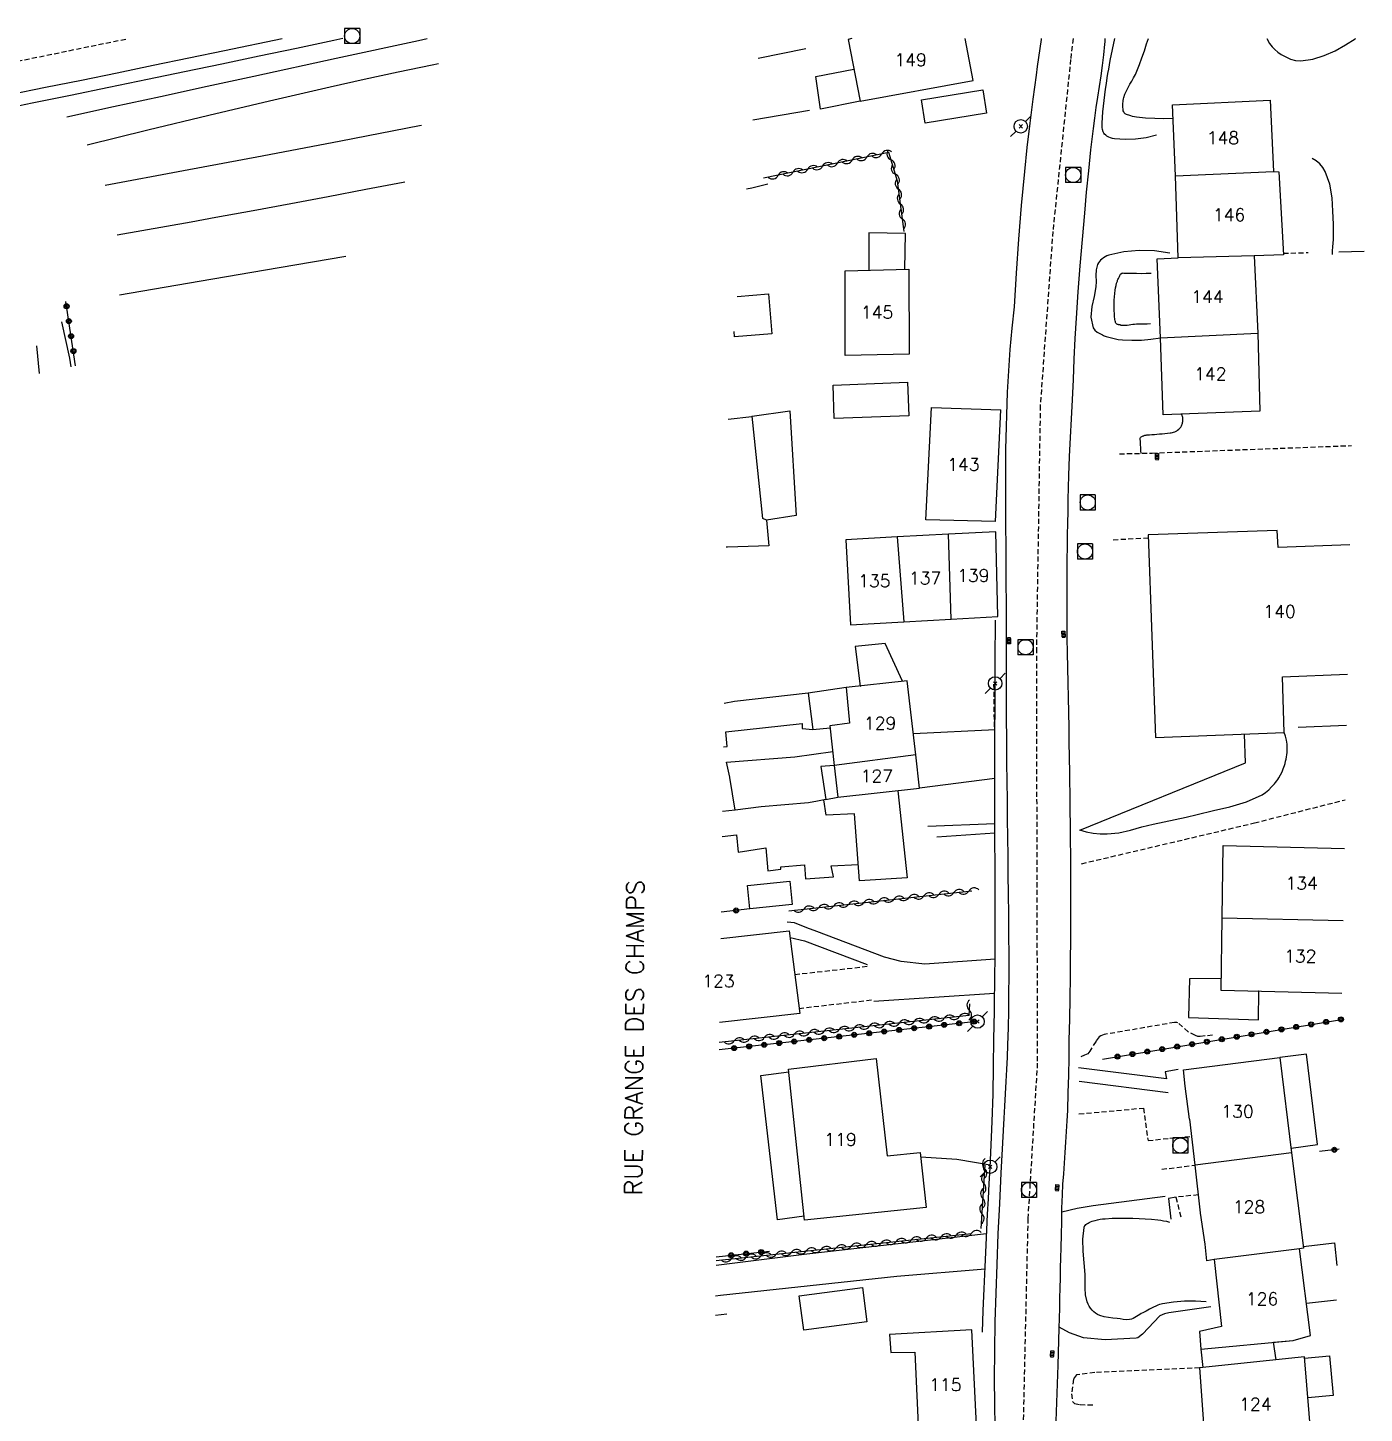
# Model space of a CAD drawing. Header units: millimetres. Extents: x 149999 to 151001, y 153000 to 154001.
# Drawn here: x 150157 to 150289.8, y 153863.5 to 154001.1 of the extents above; entities that cross this region are included whole.
import ezdxf
from ezdxf.enums import TextEntityAlignment as Align

# ---------------------------------------------------------------- set-up
doc = ezdxf.new("R2010")
doc.units = ezdxf.units.MM
doc.linetypes.add('DASHED', pattern=[0.75, 0.5, -0.25])
doc.layers.get('0').update_dxf_attribs({"linetype": 'CONTINUOUS'})
for name, color, linetype in [('W0001', 6, 'DASHED'), ('W0008', 7, 'CONTINUOUS'), ('W0014', 7, 'CONTINUOUS'), ('W0017', 7, 'CONTINUOUS'), ('W0101', 7, 'CONTINUOUS'), ('W0104', 1, 'CONTINUOUS'), ('W0105', 7, 'CONTINUOUS'), ('W0112', 1, 'DASHED'), ('W0211', 2, 'CONTINUOUS'), ('W0214', 2, 'CONTINUOUS'), ('W0310', 3, 'CONTINUOUS'), ('W0323', 7, 'CONTINUOUS'), ('W0333', 7, 'CONTINUOUS'), ('W0401', 7, 'CONTINUOUS'), ('W0420', 7, 'CONTINUOUS'), ('W0473', 7, 'CONTINUOUS'), ('W0989', 7, 'CONTINUOUS'), ('W0991', 7, 'CONTINUOUS'), ('W1102', 7, 'CONTINUOUS')]:
    doc.layers.add(name, color=color, linetype=linetype)
doc.styles.get("Standard").update_dxf_attribs({"font": 'romans.shx', "width": 0.85})

# ---------------------------------------------------------------- blocks, each defined once
blk = doc.blocks.new('T420')
for p, q in [((0.75, 0.75), (-0.75, 0.75)), ((-0.75, 0.75), (-0.75, -0.75)), ((0.75, 0.75), (0.75, -0.75)), ((0.75, -0.75), (-0.75, -0.75))]:
    blk.add_line(p, q)
blk.add_ellipse((0, 0), major_axis=(-0.53, 0.53), ratio=1, start_param=3.926991, end_param=10.210176)
blk = doc.blocks.new('T473')
for p, q in [((-0.166667, 0.166667), (0.166667, -0.166667)), ((-0.166667, -0.166667), (0.166667, 0.166667)), ((0.500001, 0.500001), (1.000002, 1.000002)), ((-1.000002, -1.000002), (-0.500001, -0.500001))]:
    blk.add_line(p, q)
blk.add_ellipse((0, 0), major_axis=(0.471405, 0.471405), ratio=1, start_param=5.4977871438, end_param=11.780972451)
blk = doc.blocks.new('T401')
for p, q in [((-0.3, 0.3), (0, 0.3)), ((-0.3, -0.25), (-0.3, 0.3)), ((-0.3, 0.15), (0, 0.15)), ((-0.3, 0), (0, 0)), ((0, 0.3), (0, -0.25)), ((-0.3, -0.15), (0, -0.15)), ((-0.3, -0.25), (-0.3, -0.3)), ((-0.3, -0.3), (0, -0.3)), ((0, -0.3), (0, -0.25))]:
    blk.add_line(p, q)
blk = doc.blocks.new('t323o')
at = {"color": 0, "linetype": 'Continuous'}
for radius in [0.25, 0.15]:
    blk.add_circle((0, 0), radius, dxfattribs=at)
blk = doc.blocks.new('t310o')
at = {"color": 0, "linetype": 'Continuous'}
for centre, start, end in [((-0.5, 0.38), 216.8699, 323.1304), ((0.5, -0.37), 36.8699, 143.1303)]:
    blk.add_arc(centre, 0.625, start, end, dxfattribs=at)

msp = doc.modelspace()

# ---------------------------------------------------------------- linework, layer by layer
at = {"layer": 'W0001'}
for points in [[(150014, 153976.47), (150016.12, 153976.41), (150034.14, 153975.67), (150049.52, 153976.25), (150069.88, 153979.85), (150093.01, 153984.76), (150112.39, 153988.92), (150144.2, 153995.35), (150166.94, 154000)], [(150260.86, 154000), (150260.62, 153997.94), (150258.85, 153980.85), (150257.6, 153963.55), (150257.22, 153939.45), (150257.26, 153914.69), (150257.31, 153898.25), (150256.37, 153882.82), (150255.79, 153857.47), (150255.18, 153814.61)]]:
    msp.add_lwpolyline(points, dxfattribs=at)
at = {"layer": 'W0008'}
for points in [[(150259.1, 153860.84), (150259.24, 153864.54), (150259.37, 153868.23), (150259.48, 153871.92), (150259.51, 153872.92), (150259.54, 153873.91), (150259.56, 153874.91), (150259.58, 153875.9), (150259.6, 153876.9), (150259.62, 153877.89), (150259.64, 153878.89), (150259.67, 153879.88), (150259.7, 153881.2), (150259.73, 153882.52), (150259.76, 153883.84), (150259.81, 153885.16), (150259.86, 153886.21), (150259.93, 153887.26), (150260, 153888.31), (150260.07, 153889.36), (150260.15, 153890.4), (150260.22, 153891.45), (150260.28, 153892.5), (150260.33, 153893.55), (150260.39, 153895.29), (150260.43, 153897.03), (150260.46, 153898.77), (150260.49, 153900.51), (150260.53, 153902.61), (150260.57, 153904.71), (150260.6, 153906.8), (150260.62, 153908.9), (150260.63, 153910.06), (150260.63, 153911.21), (150260.64, 153912.37), (150260.64, 153913.52), (150260.64, 153914.68), (150260.64, 153915.83), (150260.64, 153916.98), (150260.64, 153918.14), (150260.61, 153921.13), (150260.58, 153924.13), (150260.54, 153927.12), (150260.49, 153930.12), (150260.47, 153931.59), (150260.44, 153933.07), (150260.41, 153934.55), (150260.38, 153936.03), (150260.34, 153937.51), (150260.32, 153938.98), (150260.29, 153940.46), (150260.27, 153941.94), (150260.26, 153943.23), (150260.26, 153944.53), (150260.26, 153945.82), (150260.27, 153947.12), (150260.28, 153948.3), (150260.3, 153949.49), (150260.31, 153950.67), (150260.33, 153951.86), (150260.36, 153953.04), (150260.39, 153954.23), (150260.42, 153955.41), (150260.45, 153956.6), (150260.52, 153958.48), (150260.61, 153960.37), (150260.7, 153962.25), (150260.79, 153964.14), (150260.89, 153966.16), (150260.98, 153968.18), (150261.08, 153970.21), (150261.2, 153972.23), (150261.38, 153974.84), (150261.58, 153977.45), (150261.79, 153980.05), (150262.02, 153982.66), (150262.21, 153984.76), (150262.42, 153986.86), (150262.64, 153988.96), (150262.88, 153991.06), (150263.01, 153992.11), (150263.16, 153993.16), (150263.32, 153994.2), (150263.48, 153995.25), (150263.64, 153996.29), (150263.79, 153997.34), (150263.92, 153998.39), (150264.02, 153999.45), (150264.04, 153999.67), (150264.05, 153999.89), (150264.05, 154000)], [(150257.19, 153996.37), (150256.85, 153993.98), (150256.55, 153991.59), (150256.27, 153989.19), (150256.02, 153986.79), (150255.71, 153983.44), (150255.44, 153980.08), (150255.21, 153976.72), (150255.01, 153973.36)]]:
    msp.add_lwpolyline(points, dxfattribs=at)
at = {"layer": 'W0014'}
for points in [[(150188.32, 154000), (150187.42, 153999.81), (150183.71, 153999.03), (150180, 153998.26), (150176.3, 153997.48), (150172.59, 153996.71), (150168.89, 153995.94), (150165.07, 153995.15), (150161.26, 153994.36), (150157.44, 153993.58), (150153.63, 153992.79), (150149.81, 153992.01), (150146, 153991.23), (150142.18, 153990.44), (150138.37, 153989.64), (150132.47, 153988.41), (150126.58, 153987.17), (150120.68, 153985.92), (150114.79, 153984.68), (150110.49, 153983.77), (150106.2, 153982.86), (150101.91, 153981.95), (150097.61, 153981.05)], [(150097.79, 153982.49), (150103.41, 153983.66), (150109.03, 153984.82), (150114.65, 153985.99), (150120.26, 153987.16), (150123.75, 153987.89), (150127.23, 153988.61), (150130.71, 153989.34), (150134.19, 153990.07), (150137.67, 153990.8), (150141.15, 153991.52), (150144.64, 153992.25), (150148.12, 153992.97), (150151.67, 153993.71), (150155.23, 153994.44), (150158.78, 153995.17), (150162.34, 153995.89), (150165.89, 153996.62), (150169.45, 153997.35), (150173, 153998.08), (150176.55, 153998.82), (150182.27, 154000)], [(150257.7, 154000), (150257.68, 153999.91), (150257.56, 153999.02), (150257.44, 153998.14), (150257.31, 153997.25), (150257.19, 153996.37)], [(150255.01, 153973.36), (150254.78, 153971.25), (150254.59, 153969.13), (150254.44, 153967.01), (150254.32, 153964.88), (150254.16, 153959.18), (150254.14, 153953.47), (150254.18, 153947.77), (150254.2, 153942.07), (150254.2, 153939.04), (150254.2, 153936), (150254.22, 153932.97), (150254.24, 153929.94), (150254.26, 153928.08), (150254.27, 153926.22), (150254.3, 153924.36), (150254.32, 153922.5), (150254.34, 153920.65), (150254.37, 153918.79), (150254.39, 153916.93), (150254.41, 153915.07), (150254.43, 153913.02), (150254.46, 153910.98), (150254.48, 153908.93), (150254.48, 153906.88), (150254.46, 153905.17), (150254.44, 153903.47), (150254.4, 153901.76), (150254.35, 153900.05), (150254.3, 153898.83), (150254.25, 153897.62), (150254.18, 153896.41), (150254.12, 153895.19), (150254.05, 153893.98), (150253.98, 153892.77), (150253.91, 153891.55), (150253.85, 153890.34), (150253.7, 153887.32), (150253.55, 153884.3), (150253.4, 153881.27), (150253.29, 153878.25), (150253.19, 153875.4), (150253.1, 153872.54), (150253.05, 153869.69), (150253.02, 153866.84), (150253.04, 153864.44), (150253.08, 153862.04)], [(150251.86, 153871.51), (150251.94, 153873.67), (150252.03, 153875.83), (150252.12, 153878), (150252.22, 153880.16), (150252.29, 153881.69), (150252.37, 153883.23), (150252.45, 153884.76), (150252.54, 153886.29), (150252.62, 153887.83), (150252.7, 153889.36), (150252.77, 153890.9), (150252.83, 153892.43), (150252.91, 153895.16), (150252.96, 153897.9), (150253, 153900.63), (150253.04, 153903.36), (150253.06, 153904.16), (150253.07, 153904.96), (150253.08, 153905.76), (150253.09, 153906.56), (150253.1, 153907.37), (150253.11, 153908.17), (150253.11, 153908.97), (150253.12, 153909.77), (150253.12, 153911.85), (150253.12, 153913.93), (150253.12, 153916.01), (150253.11, 153918.09), (150253.1, 153920.17), (150253.09, 153922.25), (150253.08, 153924.33), (150253.08, 153926.41), (150253.09, 153930.37), (150253.11, 153934.32), (150253.13, 153938.28), (150253.16, 153942.23)]]:
    msp.add_lwpolyline(points, dxfattribs=at)
at = {"layer": 'W0017'}
for points in [[(150253.11, 153931.35), (150245, 153930.96)], [(150261.55, 153921.39), (150277.99, 153928.06), (150277.91, 153930.93)], [(150253.08, 153926.5), (150245.59, 153925.54)], [(150246.42, 153921.77), (150253.08, 153922.05)], [(150253.08, 153921.08), (150247.32, 153920.69)], [(150253.11, 153908.56), (150246.13, 153908.06), (150243.77, 153908.32), (150242.13, 153908.76), (150235.4, 153911.33), (150234.4, 153911.68), (150233.17, 153912.16), (150232.47, 153912.25)], [(150232.74, 153910.72), (150234.18, 153910.4), (150240.39, 153908.04)], [(150241.06, 153904.38), (150253.07, 153905.19)], [(150271.3, 153897.61), (150270.01, 153897.36), (150270.15, 153896.68), (150261.39, 153897.76)], [(150261.47, 153896.46), (150270.32, 153895.33)], [(150252.63, 153888.1), (150249.3, 153888.68), (150245.73, 153888.9)], [(150270.02, 153884.98), (150262.85, 153884.06), (150261.28, 153883.8), (150259.76, 153883.43)], [(150225.39, 153878.17), (150234.4, 153879.29), (150252.27, 153881.32)], [(150252.12, 153877.79), (150243.35, 153877.04), (150225.83, 153875.17), (150225.34, 153875.11)], [(150274.54, 153874.05), (150270.37, 153873.45), (150269.96, 153873.34), (150269.47, 153873.14), (150267.75, 153871.31), (150267.3, 153870.95), (150267.12, 153870.91), (150264.04, 153870.77), (150261.9, 153870.97), (150260.51, 153871.45), (150259.49, 153872.02)]]:
    msp.add_lwpolyline(points, dxfattribs=at)
at = {"layer": 'W0101'}
for points in [[(150238.87, 154000), (150238.52, 153999.93), (150239.72, 153993.78)], [(150250.93, 153995.83), (150250.13, 154000)], [(150239.72, 153993.78), (150250.93, 153995.83)], [(150271.04, 153986.39), (150270.75, 153993.41), (150280.44, 153993.9), (150280.77, 153986.79)], [(150281.31, 153986.78), (150281.76, 153978.53), (150278.85, 153978.44)], [(150280.77, 153986.79), (150281.31, 153986.78)], [(150271.32, 153978.22), (150271.04, 153986.39)], [(150278.85, 153978.44), (150279.21, 153970.75)], [(150269.54, 153970.29), (150269.22, 153978.12), (150271.32, 153978.22)], [(150269.81, 153962.64), (150269.54, 153970.29)], [(150279.21, 153970.75), (150279.43, 153963.01), (150269.81, 153962.64)], [(150253.15, 153952.03), (150246.22, 153952.19), (150246.81, 153963.37), (150253.67, 153963.13)], [(150253.15, 153952.03), (150253.67, 153963.13)], [(150253.19, 153951.02), (150248.47, 153950.77)], [(150253.4, 153942.6), (150253.19, 153951.02)], [(150288.36, 153949.72), (150281.24, 153949.46), (150281.15, 153951.15), (150268.33, 153950.72)], [(150243.38, 153950.5), (150238.29, 153950.22), (150238.74, 153941.79), (150244.06, 153942.08)], [(150248.47, 153950.77), (150243.38, 153950.5)], [(150268.33, 153950.72), (150269.05, 153930.6), (150281.85, 153931.08), (150281.66, 153936.62), (150288.13, 153936.86)], [(150244.06, 153942.08), (150248.75, 153942.34)], [(150248.75, 153942.34), (150253.4, 153942.6)], [(150245.25, 153928.86), (150244.37, 153936.21), (150238.33, 153935.54)], [(150238.33, 153935.54), (150238.66, 153932.02), (150236.71, 153931.73), (150237.14, 153927.79)], [(150237.14, 153927.79), (150237.48, 153924.65)], [(150245.59, 153925.54), (150245.25, 153928.86)], [(150245.25, 153928.86), (150245.25, 153928.86)], [(150237.48, 153924.65), (150245.59, 153925.54)], [(150275.67, 153912.66), (150275.77, 153919.86), (150287.82, 153919.57)], [(150275.56, 153905.47), (150275.67, 153912.66)], [(150225.85, 153910.63), (150232.65, 153911.37), (150233.71, 153903.18)], [(150287.57, 153905.17), (150275.56, 153905.47)], [(150233.71, 153903.18), (150225.73, 153902.27)], [(150272.98, 153888.09), (150272.45, 153892.69), (150272.43, 153892.69), (150272.01, 153895.96), (150271.84, 153897.56), (150281.4, 153898.8)], [(150281.4, 153898.8), (150282.57, 153889.33)], [(150282.57, 153889.33), (150283.75, 153879.85), (150283.36, 153879.8)], [(150274.15, 153878.62), (150273.98, 153880.25), (150273.53, 153883.35), (150273.53, 153883.36), (150272.98, 153888.09)], [(150282.72, 153870.69), (150284.45, 153871.19), (150283.36, 153879.8), (150283.35, 153879.8)], [(150274.89, 153878.72), (150274.89, 153878.72), (150275.6, 153872.08), (150273.42, 153871.58), (150273.55, 153869.84)], [(150274.89, 153878.72), (150274.15, 153878.62)], [(150250.81, 153871.74), (150242.62, 153871.28), (150242.77, 153869.51), (150245.13, 153869.53), (150245.53, 153860.86), (150251.31, 153861.59)], [(150251.31, 153861.59), (150250.81, 153871.74)], [(150273.55, 153869.84), (150282.72, 153870.69)]]:
    msp.add_lwpolyline(points, dxfattribs=at)
for points in [[(150238.21, 153976.95), (150244.53, 153977.1), (150244.57, 153968.66), (150238.23, 153968.54)], [(150246.27, 153883.9), (150234.18, 153882.64), (150232.58, 153897.64), (150241.29, 153898.69), (150242.39, 153889.04), (150245.68, 153889.38)], [(150274.03, 153859.65), (150284.56, 153860.64), (150283.85, 153869.07), (150273.43, 153867.98)]]:
    msp.add_lwpolyline(points, close=True, dxfattribs=at)
at = {"layer": 'W0104'}
for points in [[(150239.72, 153993.78), (150239.72, 153993.79), (150235.78, 153993.01), (150235.31, 153996.23), (150239.09, 153996.98)], [(150244.14, 153977.09), (150244.15, 153977.09), (150244.2, 153980.65), (150240.56, 153980.72), (150240.58, 153977.01), (150240.58, 153977.01)], [(150230.61, 153974.64), (150230.93, 153970.68), (150227.23, 153970.38), (150227.19, 153970.92)], [(150227.49, 153974.38), (150230.61, 153974.64)], [(150228.99, 153962.49), (150232.72, 153963.02), (150233.35, 153952.65), (150230.4, 153952.16), (150230.64, 153949.61), (150226.52, 153949.5), (150226.4, 153949.48)], [(150226.58, 153962.21), (150228.95, 153962.48), (150228.99, 153962.49)], [(150230.4, 153952.16), (150230.05, 153952.34), (150228.99, 153962.49)], [(150243.93, 153936.16), (150243.93, 153936.17), (150242.18, 153939.91), (150239.21, 153939.61), (150239.72, 153935.7), (150239.73, 153935.7)], [(150234.53, 153934.98), (150234.53, 153934.98), (150227.22, 153934.15), (150226.18, 153933.97)], [(150238.33, 153935.54), (150238.33, 153935.54), (150234.53, 153934.98), (150235, 153931.38)], [(150226.12, 153929.66), (150226.49, 153929.7), (150226.37, 153931.14), (150233.93, 153931.96), (150233.96, 153931.49), (150235, 153931.38)], [(150235, 153931.38), (150236.73, 153931.54), (150236.73, 153931.53)], [(150227.29, 153923.37), (150226.75, 153926.62), (150226.76, 153926.63), (150226.43, 153928.13), (150233.21, 153928.65), (150236.99, 153929.19), (150236.99, 153929.18)], [(150237.14, 153927.79), (150235.81, 153927.72), (150236.29, 153924.43), (150237.48, 153924.65)], [(150243.42, 153925.3), (150243.44, 153925.28), (150244.38, 153916.65), (150239.64, 153916.35), (150239.16, 153923.01)], [(150227.29, 153923.37), (150227.3, 153923.37), (150226.03, 153923.24)], [(150236.29, 153924.43), (150236.29, 153924.43), (150235.48, 153924.25), (150234.56, 153924.08), (150229.88, 153923.71), (150227.29, 153923.37)], [(150239.16, 153923.01), (150236.33, 153922.88), (150236.09, 153924.38), (150236.09, 153924.38)], [(150225.99, 153920.75), (150227.42, 153920.93), (150227.58, 153919.18), (150230.35, 153919.63), (150230.54, 153917.35), (150231.84, 153917.52), (150231.83, 153917.73), (150234.17, 153917.93), (150234.29, 153916.55), (150237.06, 153916.74), (150236.82, 153917.83), (150239.52, 153917.98)], [(150275.58, 153906.65), (150275.57, 153906.66), (150272.43, 153906.61), (150272.33, 153902.76), (150279.28, 153902.54), (150279.31, 153905.38), (150279.3, 153905.38)], [(150282.52, 153889.79), (150282.52, 153889.79), (150285.14, 153890.16), (150284.05, 153899.13), (150281.4, 153898.8)], [(150283.73, 153880.02), (150283.73, 153880.02), (150286.85, 153880.4), (150287.08, 153878.15)], [(150287.02, 153874.71), (150284.04, 153874.36)], [(150273.55, 153869.84), (150273.75, 153868.01)], [(150281.05, 153868.77), (150281.05, 153868.77), (150280.77, 153870.51), (150282.72, 153870.69)], [(150283.86, 153868.95), (150283.86, 153868.94), (150286.35, 153869.18), (150286.69, 153865.23), (150284.19, 153865.01), (150284.19, 153865.01)]]:
    msp.add_lwpolyline(points, dxfattribs=at)
for points in [[(150252.25, 153992.59), (150246.16, 153991.61), (150245.79, 153993.92), (150251.88, 153994.9)], [(150244.53, 153962.55), (150237.14, 153962.27), (150237.02, 153965.59), (150244.4, 153965.87)], [(150232.96, 153914.01), (150228.75, 153913.56), (150228.51, 153915.88), (150232.71, 153916.32)], [(150234.11, 153871.72), (150233.66, 153875.14), (150239.93, 153875.96), (150240.38, 153872.54), (150234.11, 153871.72)]]:
    msp.add_lwpolyline(points, close=True, dxfattribs=at)
at = {"layer": 'W0105'}
msp.add_lwpolyline([(150271.09, 153884.93), (150270.33, 153884.8), (150270.56, 153882.74)], dxfattribs=at)
at = {"layer": 'W0112'}
for points in [[(150281.76, 153978.69), (150284.23, 153978.75)], [(150265.47, 153958.76), (150268.71, 153958.84), (150288.54, 153959.58)], [(150264.85, 153950.23), (150268.35, 153950.42)], [(150253.05, 153931.63), (150253, 153935.97)], [(150261.71, 153918.05), (150278.88, 153922.1), (150287.91, 153924.4)], [(150233.21, 153907.05), (150240.45, 153907.86)], [(150240.83, 153904.48), (150233.65, 153903.65)], [(150274.73, 153901.02), (150273.46, 153900.88), (150273.27, 153900.9), (150273.01, 153900.98), (150272.3, 153901.34), (150271.28, 153902.23), (150271.16, 153902.28), (150271.06, 153902.29), (150270.94, 153902.28), (150263.96, 153901.08), (150263.63, 153900.95), (150263.46, 153900.86), (150263.14, 153900.41), (150262.52, 153899.42), (150262.32, 153899.17), (150262, 153899.02), (150261.64, 153898.88)], [(150261.45, 153893.2), (150267.85, 153893.78), (150268.31, 153890.54), (150270.47, 153890.79), (150272.64, 153890.98)], [(150269.68, 153887.7), (150272.98, 153888.1)], [(150273.32, 153885.16), (150271.08, 153884.93)], [(150271.08, 153884.93), (150271.57, 153882.95)], [(150273.43, 153867.98), (150263.01, 153867.52), (150261.21, 153867.28), (150260.89, 153866.84), (150260.72, 153865.39), (150260.8, 153864.63), (150261.02, 153864.42), (150261.56, 153864.33), (150263.03, 153864.28)]]:
    msp.add_lwpolyline(points, dxfattribs=at)
at = {"layer": 'W0211'}
for points in [[(150270.8, 153992.07), (150269.89, 153992.04), (150268.98, 153992.06), (150268.07, 153992.11), (150267.17, 153992.21), (150266.97, 153992.24), (150266.78, 153992.28), (150266.59, 153992.32), (150266.4, 153992.39), (150266.28, 153992.43), (150266.16, 153992.47), (150266.04, 153992.53), (150265.94, 153992.62), (150265.89, 153992.72), (150265.85, 153992.82), (150265.84, 153992.93), (150265.83, 153993.03), (150265.82, 153993.17), (150265.81, 153993.31), (150265.81, 153993.45), (150265.82, 153993.59), (150265.83, 153993.73), (150265.85, 153993.87), (150265.87, 153994.01), (150265.9, 153994.14), (150266.02, 153994.49), (150266.16, 153994.83), (150266.33, 153995.16), (150266.51, 153995.48), (150266.69, 153995.79), (150266.87, 153996.11), (150267.05, 153996.43), (150267.2, 153996.76), (150267.47, 153997.43), (150267.71, 153998.11), (150267.95, 153998.8), (150268.17, 153999.48), (150268.34, 154000)], [(150280.12, 154000), (150280.38, 153999.52), (150280.63, 153999.2), (150280.9, 153998.91), (150281.21, 153998.66), (150281.54, 153998.44), (150281.99, 153998.19), (150282.46, 153997.97), (150282.96, 153997.83), (150283.49, 153997.79), (150284.68, 153997.96), (150285.82, 153998.31), (150286.9, 153998.8), (150287.93, 153999.38), (150288.89, 153999.98), (150288.92, 154000)], [(150162.92, 153989.45), (150168.95, 153990.94), (150174.98, 153992.41), (150181.02, 153993.83), (150187.06, 153995.22), (150190.43, 153995.97), (150193.8, 153996.69), (150197.18, 153997.4), (150197.83, 153997.53)], [(150286.63, 153978.56), (150286.65, 153978.94), (150286.68, 153979.31), (150286.7, 153979.68), (150286.73, 153980.06), (150286.74, 153980.43), (150286.75, 153980.81), (150286.75, 153981.18), (150286.73, 153981.56), (150286.67, 153982.86), (150286.6, 153984.19), (150286.38, 153985.53), (150285.91, 153986.8), (150285.67, 153987.19), (150285.37, 153987.55), (150285.02, 153987.85), (150284.62, 153988.1)], [(150268.57, 153971.66), (150268.22, 153971.65), (150267.87, 153971.65), (150267.52, 153971.64), (150267.17, 153971.63), (150266.98, 153971.62), (150266.79, 153971.6), (150266.61, 153971.57), (150266.42, 153971.54), (150266.23, 153971.52), (150266.04, 153971.5), (150265.85, 153971.5), (150265.66, 153971.52), (150265.64, 153971.52), (150265.62, 153971.53), (150265.6, 153971.53), (150265.58, 153971.54), (150265.57, 153971.55), (150265.55, 153971.56), (150265.53, 153971.56), (150265.52, 153971.57), (150265.48, 153971.58), (150265.43, 153971.59), (150265.39, 153971.59), (150265.35, 153971.6), (150265.31, 153971.61), (150265.26, 153971.62), (150265.22, 153971.64), (150265.18, 153971.66), (150265.14, 153971.7), (150265.11, 153971.75), (150265.09, 153971.8), (150265.07, 153971.86), (150265.04, 153971.97), (150265.01, 153972.09), (150265, 153972.21), (150264.99, 153972.33), (150264.97, 153972.67), (150264.95, 153973), (150264.95, 153973.34), (150264.95, 153973.68), (150264.96, 153974.01), (150264.99, 153974.35), (150265.01, 153974.68), (150265.05, 153975.02), (150265.08, 153975.25), (150265.13, 153975.47), (150265.19, 153975.7), (150265.26, 153975.92), (150265.29, 153976.01), (150265.32, 153976.09), (150265.36, 153976.16), (150265.4, 153976.24), (150265.46, 153976.36), (150265.52, 153976.48), (150265.59, 153976.61), (150265.7, 153976.7), (150265.77, 153976.72), (150265.84, 153976.73), (150265.91, 153976.72), (150265.97, 153976.72), (150266.06, 153976.72), (150266.15, 153976.72), (150266.23, 153976.72), (150266.32, 153976.71), (150266.41, 153976.71), (150266.5, 153976.7), (150266.58, 153976.7), (150266.67, 153976.7), (150267.16, 153976.69), (150267.64, 153976.68), (150268.12, 153976.69), (150268.61, 153976.69)], [(150161.33, 153967.4), (150161.18, 153968.25), (150160.39, 153971.88)], [(150267.64, 153958.81), (150267.61, 153959.1), (150267.59, 153959.38), (150267.57, 153959.67), (150267.56, 153959.95), (150267.56, 153960.01), (150267.55, 153960.06), (150267.54, 153960.11), (150267.53, 153960.16), (150267.53, 153960.21), (150267.53, 153960.27), (150267.54, 153960.32), (150267.57, 153960.37), (150267.62, 153960.44), (150267.69, 153960.48), (150267.77, 153960.51), (150267.84, 153960.54), (150267.89, 153960.56), (150267.93, 153960.59), (150267.98, 153960.6), (150268.03, 153960.62), (150268.08, 153960.63), (150268.14, 153960.63), (150268.19, 153960.64), (150268.24, 153960.64), (150268.29, 153960.64), (150268.34, 153960.64), (150268.39, 153960.65), (150268.44, 153960.65), (150268.69, 153960.67), (150268.94, 153960.69), (150269.19, 153960.71), (150269.44, 153960.74), (150269.71, 153960.76), (150269.97, 153960.78), (150270.23, 153960.8), (150270.5, 153960.84), (150270.61, 153960.86), (150270.73, 153960.89), (150270.84, 153960.92), (150270.96, 153960.95), (150271.03, 153960.98), (150271.11, 153961.02), (150271.18, 153961.06), (150271.25, 153961.1), (150271.37, 153961.2), (150271.47, 153961.3), (150271.57, 153961.42), (150271.64, 153961.55), (150271.68, 153961.63), (150271.71, 153961.71), (150271.73, 153961.8), (150271.75, 153961.88), (150271.77, 153961.97), (150271.78, 153962.06), (150271.78, 153962.15), (150271.78, 153962.24), (150271.77, 153962.36), (150271.74, 153962.48), (150271.7, 153962.6), (150271.65, 153962.71)], [(150261.51, 153921.41), (150262.17, 153921.22), (150262.85, 153921.09), (150263.54, 153921.02), (150264.24, 153921.01), (150265.41, 153921.13), (150266.57, 153921.39), (150267.7, 153921.7), (150268.83, 153921.98), (150269.92, 153922.21), (150271.01, 153922.44), (150272.1, 153922.68), (150273.18, 153922.95), (150274.8, 153923.34), (150276.45, 153923.71), (150278.09, 153924.19), (150279.64, 153924.89), (150279.99, 153925.12), (150280.3, 153925.39), (150280.59, 153925.69), (150280.87, 153925.99), (150280.99, 153926.13), (150281.1, 153926.27), (150281.2, 153926.42), (150281.3, 153926.58), (150281.47, 153926.87), (150281.62, 153927.17), (150281.75, 153927.48), (150281.86, 153927.8), (150281.93, 153928.01), (150281.98, 153928.23), (150282.03, 153928.44), (150282.07, 153928.66), (150282.1, 153928.87), (150282.13, 153929.09), (150282.14, 153929.32), (150282.14, 153929.54), (150282.12, 153929.93), (150282.06, 153930.32), (150281.97, 153930.71), (150281.85, 153931.08)], [(150274.1, 153874.52), (150273.01, 153874.6), (150271.92, 153874.59), (150270.83, 153874.51), (150269.75, 153874.34), (150269.6, 153874.3), (150269.44, 153874.25), (150269.29, 153874.19), (150269.15, 153874.13), (150268.8, 153873.97), (150268.47, 153873.8), (150268.13, 153873.62), (150267.8, 153873.45), (150267.64, 153873.36), (150267.48, 153873.26), (150267.33, 153873.16), (150267.17, 153873.07), (150267.01, 153872.97), (150266.84, 153872.89), (150266.67, 153872.82), (150266.48, 153872.77), (150266.17, 153872.74), (150265.85, 153872.77), (150265.54, 153872.83), (150265.24, 153872.87), (150264.81, 153872.92), (150264.37, 153872.97), (150263.94, 153873.04), (150263.52, 153873.17), (150263.3, 153873.28), (150263.1, 153873.4), (150262.92, 153873.55), (150262.75, 153873.71), (150262.59, 153873.9), (150262.46, 153874.1), (150262.35, 153874.31), (150262.26, 153874.54), (150262.11, 153875.21), (150262.06, 153875.9), (150262.06, 153876.58), (150262.05, 153877.25), (150261.97, 153878.4), (150261.87, 153879.57), (150261.84, 153880.74), (150261.96, 153881.91), (150261.97, 153881.94), (150261.97, 153881.97), (150261.98, 153881.99), (150261.99, 153882.02), (150262, 153882.05), (150262.02, 153882.07), (150262.03, 153882.1), (150262.05, 153882.12), (150262.14, 153882.21), (150262.24, 153882.28), (150262.35, 153882.34), (150262.46, 153882.4), (150262.6, 153882.47), (150262.75, 153882.53), (150262.9, 153882.58), (150263.06, 153882.62), (150263.3, 153882.68), (150263.54, 153882.73), (150263.79, 153882.76), (150264.04, 153882.79), (150264.73, 153882.83), (150265.42, 153882.85), (150266.11, 153882.84), (150266.8, 153882.83), (150267.42, 153882.81), (150268.04, 153882.78), (150268.65, 153882.73), (150269.27, 153882.67), (150269.57, 153882.63), (150269.86, 153882.58), (150270.16, 153882.53), (150270.45, 153882.46)]]:
    msp.add_lwpolyline(points, dxfattribs=at)
at = {"layer": 'W0214'}
for points in [[(150160.89, 153992.23), (150165.53, 153993.25), (150170.18, 153994.26), (150174.83, 153995.27), (150179.48, 153996.28), (150187.65, 153998.05), (150195.83, 153999.82), (150196.69, 154000)], [(150269.15, 153990.42), (150268.13, 153990.16), (150267.08, 153990.02), (150266.03, 153989.98), (150264.98, 153990.05), (150264.78, 153990.08), (150264.59, 153990.14), (150264.4, 153990.21), (150264.22, 153990.31), (150264.11, 153990.4), (150264, 153990.5), (150263.91, 153990.62), (150263.84, 153990.75), (150263.78, 153990.96), (150263.76, 153991.18), (150263.76, 153991.39), (150263.76, 153991.6), (150263.78, 153992.17), (150263.82, 153992.74), (150263.87, 153993.3), (150263.94, 153993.87), (150264.01, 153994.43), (150264.09, 153994.99), (150264.18, 153995.55), (150264.26, 153996.11), (150264.32, 153996.54), (150264.4, 153996.98), (150264.48, 153997.41), (150264.56, 153997.84), (150264.79, 153998.93), (150265.02, 154000)], [(150270.48, 153978.69), (150268.96, 153978.91), (150267.44, 153978.95), (150265.92, 153978.81), (150264.42, 153978.49), (150264.23, 153978.43), (150264.05, 153978.34), (150263.88, 153978.23), (150263.72, 153978.11), (150263.59, 153978), (150263.48, 153977.87), (150263.38, 153977.73), (150263.3, 153977.58), (150263.16, 153977.03), (150263.13, 153976.46), (150263.14, 153975.89), (150263.12, 153975.34), (150262.97, 153974.4), (150262.72, 153973.4), (150262.62, 153972.32), (150262.85, 153971.29), (150263.02, 153971.03), (150263.27, 153970.84), (150263.53, 153970.7), (150263.79, 153970.57), (150263.87, 153970.52), (150263.96, 153970.48), (150264.05, 153970.45), (150264.15, 153970.42), (150264.54, 153970.31), (150264.94, 153970.21), (150265.35, 153970.13), (150265.76, 153970.08), (150266.71, 153970.04), (150267.66, 153970.06), (150268.6, 153970.14), (150269.54, 153970.29)], [(150157.86, 153969.49), (150158.13, 153966.75)]]:
    msp.add_lwpolyline(points, dxfattribs=at)
at = {"layer": 'W0310'}
for points in [[(150244.08, 153980.84), (150243.42, 153985.84), (150242.57, 153988.7), (150230.09, 153986.13)], [(150232.62, 153913.38), (150250.79, 153915.36)], [(150250.57, 153904.14), (150250.52, 153902.97), (150225.7, 153900.3)], [(150252.09, 153888.12), (150251.7, 153881.8)], [(150225.39, 153878.63), (150250.77, 153881.31)], [(150225.32, 153873.21), (150226.45, 153873.35)]]:
    msp.add_lwpolyline(points, dxfattribs=at)
at = {"layer": 'W0323'}
for points in [[(150161.76, 153967.49), (150160.79, 153973.9)], [(150228.75, 153913.56), (150225.89, 153913.23)], [(150251.28, 153902.39), (150225.69, 153899.57)], [(150263.8, 153898.65), (150287.52, 153902.58)], [(150287.29, 153889.69), (150285.33, 153889.47)], [(150225.4, 153879.01), (150230.71, 153879.56)]]:
    msp.add_lwpolyline(points, dxfattribs=at)
at = {"layer": 'W0333'}
for points in [[(150234.32, 153998.99), (150229.57, 153998.03)], [(150234.66, 153992.86), (150229.03, 153991.9)], [(150196.11, 153991.38), (150195.91, 153991.34), (150188.11, 153989.83), (150180.3, 153988.34), (150172.49, 153986.86), (150164.68, 153985.4)], [(150194.47, 153985.73), (150194.3, 153985.7), (150190.58, 153985), (150186.86, 153984.3), (150183.13, 153983.6), (150179.41, 153982.91), (150175.69, 153982.22), (150173.24, 153981.78), (150170.79, 153981.34), (150168.34, 153980.9), (150165.89, 153980.47)], [(150228.43, 153985.08), (150228.95, 153985.19), (150229.75, 153985.38), (150230.55, 153985.57)], [(150289.8, 153978.87), (150287.28, 153978.78)], [(150166.12, 153974.55), (150174.05, 153975.91), (150181.99, 153977.27), (150188.61, 153978.39)], [(150283.21, 153931.62), (150288.04, 153931.82)], [(150234.13, 153883.03), (150231.48, 153882.68), (150229.85, 153897), (150232.61, 153897.36)]]:
    msp.add_lwpolyline(points, dxfattribs=at)
at = {"layer": 'W1102'}
for points in [[(150271.04, 153986.39), (150280.77, 153986.79)], [(150278.85, 153978.44), (150271.32, 153978.22)], [(150269.54, 153970.29), (150279.21, 153970.75)], [(150243.38, 153950.5), (150244.06, 153942.08)], [(150248.75, 153942.34), (150248.47, 153950.77)], [(150245.25, 153928.86), (150237.14, 153927.79)], [(150275.67, 153912.66), (150287.7, 153912.4)], [(150282.57, 153889.33), (150272.98, 153888.09)], [(150283.36, 153879.8), (150274.89, 153878.72)]]:
    msp.add_lwpolyline(points, dxfattribs=at)

# ---------------------------------------------------------------- block references
at = {"layer": 'W0310'}
for p, rotation in [((150237.44, 153987.64), 191.630263788659), ((150238.91, 153987.95), 191.630263788659), ((150240.38, 153988.25), 191.630263788659), ((150241.85, 153988.55), 191.630263788659), ((150242.78, 153987.96), 106.5575690243899), ((150231.56, 153986.43), 191.630263788659), ((150233.03, 153986.74), 191.630263788659), ((150234.5, 153987.04), 191.630263788659), ((150235.97, 153987.34), 191.630263788659), ((150243.21, 153986.53), 106.5575690243899), ((150243.52, 153985.06), 97.52785635483703), ((150243.72, 153983.57), 97.52785635483703), ((150243.91, 153982.09), 97.52785635483703), ((150246.04, 153914.84), 6.231494879273436), ((150247.53, 153915), 6.231494879273436), ((150249.02, 153915.17), 6.231494879273436), ((150250.51, 153915.33), 6.231494879273436), ((150234.11, 153913.54), 6.231494879273436), ((150235.6, 153913.7), 6.231494879273436), ((150237.09, 153913.86), 6.231494879273436), ((150238.58, 153914.03), 6.231494879273436), ((150240.07, 153914.19), 6.231494879273436), ((150241.57, 153914.35), 6.231494879273436), ((150243.06, 153914.52), 6.231494879273436), ((150244.55, 153914.68), 6.231494879273436), ((150250.54, 153903.51), 267.8970008164867), ((150245.09, 153902.39), 186.1392690226282), ((150246.58, 153902.55), 186.1392690226282), ((150248.07, 153902.71), 186.1392690226282), ((150249.57, 153902.87), 186.1392690226282), ((150233.16, 153901.11), 186.1392690226282), ((150234.65, 153901.27), 186.1392690226282), ((150236.14, 153901.43), 186.1392690226282), ((150237.63, 153901.59), 186.1392690226282), ((150239.13, 153901.75), 186.1392690226282), ((150240.62, 153901.91), 186.1392690226282), ((150242.11, 153902.07), 186.1392690226282), ((150243.6, 153902.23), 186.1392690226282), ((150227.19, 153900.46), 186.1392690226282), ((150228.69, 153900.62), 186.1392690226282), ((150230.18, 153900.78), 186.1392690226282), ((150231.67, 153900.94), 186.1392690226282), ((150252.07, 153887.78), 266.5066015379735), ((150251.98, 153886.29), 266.5066015379735), ((150251.89, 153884.79), 266.5066015379735), ((150251.8, 153883.29), 266.5066015379735), ((150241.8, 153880.36), 6.022151121036966), ((150243.29, 153880.52), 6.022151121036966), ((150244.79, 153880.68), 6.022151121036966), ((150246.28, 153880.84), 6.022151121036966), ((150247.77, 153880.99), 6.022151121036966), ((150249.26, 153881.15), 6.022151121036966), ((150250.75, 153881.31), 6.022151121036966), ((150229.87, 153879.1), 6.022151121036966), ((150231.36, 153879.26), 6.022151121036966), ((150232.85, 153879.42), 6.022151121036966), ((150234.34, 153879.58), 6.022151121036966), ((150235.84, 153879.73), 6.022151121036966), ((150237.33, 153879.89), 6.022151121036966), ((150238.82, 153880.05), 6.022151121036966), ((150240.31, 153880.21), 6.022151121036966), ((150226.89, 153878.79), 6.022151121036966), ((150228.38, 153878.95), 6.022151121036966)]:
    msp.add_blockref('t310o', p, dxfattribs=dict(at, rotation=rotation))
at = {"layer": 'W0323'}
for p, rotation in [((150160.86, 153973.42), 98.57563140033159), ((150161.09, 153971.94), 98.57563140033159), ((150161.31, 153970.45), 98.57563140033159), ((150161.54, 153968.97), 98.57563140033159), ((150227.38, 153913.4), 186.5095500058627), ((150287.48, 153902.58), 9.4196008015228), ((150240.6, 153901.21), 186.2972422972039), ((150242.09, 153901.38), 186.2972422972039), ((150243.58, 153901.54), 186.2972422972039), ((150245.07, 153901.71), 186.2972422972039), ((150246.57, 153901.87), 186.2972422972039), ((150248.06, 153902.04), 186.2972422972039), ((150249.55, 153902.2), 186.2972422972039), ((150251.04, 153902.37), 186.2972422972039), ((150278.6, 153901.1), 9.4196008015228), ((150280.08, 153901.35), 9.4196008015228), ((150281.56, 153901.59), 9.4196008015228), ((150283.04, 153901.84), 9.4196008015228), ((150284.52, 153902.09), 9.4196008015228), ((150286, 153902.33), 9.4196008015228), ((150227.18, 153899.73), 186.2972422972039), ((150228.67, 153899.9), 186.2972422972039), ((150230.17, 153900.06), 186.2972422972039), ((150231.66, 153900.23), 186.2972422972039), ((150233.15, 153900.39), 186.2972422972039), ((150234.64, 153900.56), 186.2972422972039), ((150236.13, 153900.72), 186.2972422972039), ((150237.62, 153900.88), 186.2972422972039), ((150239.11, 153901.05), 186.2972422972039), ((150271.2, 153899.88), 9.4196008015228), ((150272.68, 153900.12), 9.4196008015228), ((150274.16, 153900.37), 9.4196008015228), ((150275.64, 153900.61), 9.4196008015228), ((150277.12, 153900.86), 9.4196008015228), ((150265.28, 153898.89), 9.4196008015228), ((150266.76, 153899.14), 9.4196008015228), ((150268.24, 153899.39), 9.4196008015228), ((150269.72, 153899.63), 9.4196008015228), ((150286.82, 153889.63), 186.3545683584791), ((150226.89, 153879.16), 5.8941101374065), ((150228.38, 153879.32), 5.8941101374065), ((150229.88, 153879.47), 5.8941101374065)]:
    msp.add_blockref('t323o', p, dxfattribs=dict(at, rotation=rotation))
at = {"layer": 'W0401'}
for p, rotation in [((150269.35, 153958.48), 357.5152540195775), ((150254.36, 153940.18), 180.0388314466644), ((150260.06, 153940.84), 0.7515566775988539), ((150259.44, 153885.86), 357.024458183605), ((150258.93, 153869.36), 358.1845259002137)]:
    msp.add_blockref('T401', p, dxfattribs=dict(at, rotation=rotation))
at = {"layer": 'W0420'}
for p in [(150189.24, 154000.26), (150260.87, 153986.46), (150262.32, 153953.93), (150262.05, 153949.06), (150256.14, 153939.55), (150271.52, 153890.06), (150256.48, 153885.65)]:
    msp.add_blockref('T420', p, dxfattribs=at)
at = {"layer": 'W0473'}
for p in [(150255.66, 153991.29), (150253.12, 153935.96), (150251.37, 153902.37), (150252.62, 153887.95)]:
    msp.add_blockref('T473', p, dxfattribs=at)

# ---------------------------------------------------------------- texts
at = {"layer": 'W0989'}
msp.add_text('RUE GRANGE DES CHAMPS', height=1.75, rotation=89.6157, dxfattribs=at).set_placement((150218.04, 153885.08))
at = {"layer": 'W0991'}
for s, p in [('149', (150244.72, 153997.89)), ('148', (150275.75, 153990.15)), ('146', (150276.36, 153982.5)), ('144', (150274.21, 153974.37)), ('145', (150241.39, 153972.82)), ('142', (150274.5, 153966.7)), ('143', (150249.96, 153957.7)), ('137', (150246.16, 153946.42)), ('139', (150250.95, 153946.68)), ('135', (150241.12, 153946.14)), ('140', (150281.37, 153943.11)), ('129', (150241.69, 153932)), ('127', (150241.36, 153926.76)), ('134', (150283.57, 153916.11)), ('132', (150283.44, 153908.87)), ('123', (150225.63, 153906.4)), ('130', (150277.2, 153893.45)), ('119', (150237.76, 153890.66)), ('128', (150278.35, 153883.97)), ('126', (150279.64, 153874.82)), ('115', (150248.18, 153866.3)), ('124', (150278.97, 153864.36))]:
    msp.add_text(s, height=1.25, dxfattribs=at).set_placement(p, align=Align.MIDDLE_CENTER)

doc.saveas('drawing.dxf')
